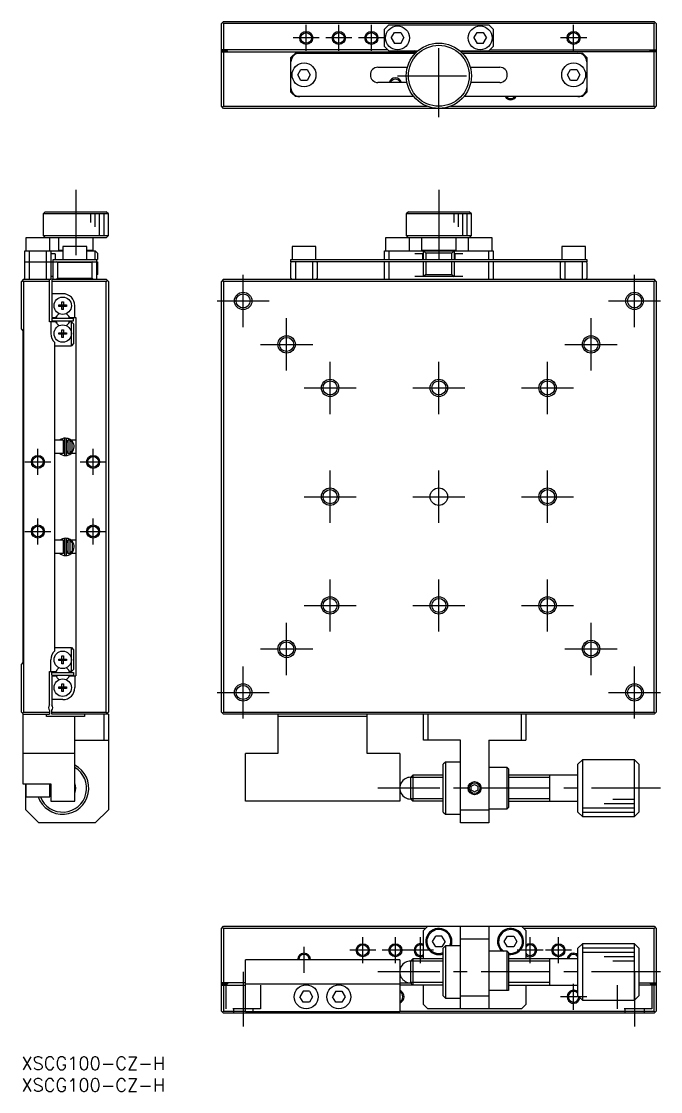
# Model space of a CAD drawing. Extents: x 0 to 315, y -8 to 238.
# Drawn here: x 0 to 147, y -8 to 238 of the extents above; entities that cross this region are included whole.
import ezdxf

# ---------------------------------------------------------------- set-up
doc = ezdxf.new("R2010")
doc.units = 0
doc.header["$LTSCALE"] = 0.5
doc.linetypes.add('CENTER', pattern=[50.8, 31.75, -6.35, 6.35, -6.35])
doc.linetypes.add('DASHED', pattern=[19.05, 12.7, -6.35])
for name, color, linetype in [('MSM_CENTER', 1, 'CENTER'), ('MSM_CONTINUOUS', 7, 'CONTINUOUS'), ('MSM_DASHED', 4, 'DASHED'), ('MSM_NARROW', 5, 'CONTINUOUS'), ('MSM_PART_NUMBER', 7, 'CONTINUOUS')]:
    doc.layers.add(name, color=color, linetype=linetype)
doc.styles.get("Standard").update_dxf_attribs({"font": 'txt.shx', "height": 3, "bigfont": 'bigfont.shx'})

# ---------------------------------------------------------------- blocks, each defined once
blk = doc.blocks.new('*U2')
at = {"layer": 'MSM_PART_NUMBER'}
blk.add_text('XSCG100-CZ-H', height=3, dxfattribs=at).set_placement((0, -3))
blk = doc.blocks.new('*U3')
at = {"layer": 'MSM_PART_NUMBER'}
blk.add_text('XSCG100-CZ-H', height=3, dxfattribs=at).set_placement((0, -8))

msp = doc.modelspace()

# ---------------------------------------------------------------- linework, layer by layer
at = {"layer": 'MSM_CENTER'}
for p, q in [((65.5, 231.199999), (65.5, 237.200001)), ((73, 231.199999), (73, 237.200001)), ((80.5, 231.199999), (80.5, 237.200001)), ((127, 231.199999), (127, 237.200001)), ((68.500002, 234.2), (62.499999, 234.2)), ((76.000002, 234.2), (69.999999, 234.2)), ((83.500002, 234.2), (77.499999, 234.2)), ((96, 216), (96, 235)), ((130.000002, 234.2), (123.999999, 234.2)), ((86.5, 225.5), (105.5, 225.5)), ((12.5, 199.25), (12.5, 184.25)), ((96, 199.25), (96, 183.25)), ((51, 167.75), (51, 179.75)), ((141, 167.75), (141, 179.75)), ((45, 173.75), (57, 173.75)), ((135, 173.75), (147, 173.75)), ((61, 157.75), (61, 169.75)), ((131, 157.75), (131, 169.75)), ((55, 163.75), (67, 163.75)), ((125, 163.75), (137, 163.75)), ((71, 147.75), (71, 159.75)), ((96, 147.75), (96, 159.75)), ((121, 147.75), (121, 159.75)), ((65, 153.75), (77, 153.75)), ((90, 153.75), (102, 153.75)), ((115, 153.75), (127, 153.75)), ((3.8, 133.749999), (3.8, 139.750001)), ((16.5, 133.749999), (16.5, 139.750001)), ((0.799998, 136.75), (6.800001, 136.75)), ((13.499998, 136.75), (19.500001, 136.75)), ((71, 122.75), (71, 134.75)), ((96, 122.75), (96, 134.75)), ((121, 122.75), (121, 134.75)), ((65, 128.75), (77, 128.75)), ((90, 128.75), (102, 128.75)), ((115, 128.75), (127, 128.75)), ((3.8, 117.749999), (3.8, 123.750001)), ((16.5, 117.749999), (16.5, 123.750001)), ((0.799998, 120.75), (6.800001, 120.75)), ((13.499998, 120.75), (19.500001, 120.75)), ((71, 97.75), (71, 109.75)), ((96, 97.75), (96, 109.75)), ((121, 97.75), (121, 109.75)), ((65, 103.75), (77, 103.75)), ((90, 103.75), (102, 103.75)), ((115, 103.75), (127, 103.75)), ((61, 87.75), (61, 99.75)), ((131, 87.75), (131, 99.75)), ((55, 93.75), (67, 93.75)), ((125, 93.75), (137, 93.75)), ((51, 77.75), (51, 89.75)), ((141, 77.75), (141, 89.75)), ((45, 83.75), (57, 83.75)), ((135, 83.75), (147, 83.75)), ((147, 61.75), (82, 61.75)), ((78.5, 21.499999), (78.5, 27.500001)), ((86, 21.499999), (86, 27.500001)), ((91.8, 21.499999), (91.8, 27.500001)), ((117, 21.499999), (117, 27.500001)), ((123.5, 21.499999), (123.5, 27.500001)), ((65, 19.299999), (65, 25.300001)), ((68.000002, 22.3), (61.999999, 22.3)), ((81.500002, 24.5), (75.499999, 24.5)), ((94.800002, 24.5), (82.999999, 24.5)), ((120.000002, 24.5), (113.999999, 24.5)), ((126.500002, 24.5), (120.499999, 24.5)), ((51, 19.5), (51, 7)), ((147, 19.5), (82, 19.5)), ((141, 19.5), (141, 7)), ((126.999999, 10.799999), (126.999999, 16.800001)), ((130.000001, 13.8), (123.999999, 13.8))]:
    msp.add_line(p, q, dxfattribs=at)
at = {"layer": 'MSM_CONTINUOUS'}
for p, q in [((46, 237.5), (46.5, 238)), ((46, 218.5), (46, 237.5)), ((46.25, 237.75), (46.5, 237.5)), ((46.5, 238), (145.5, 238)), ((46.5, 237.5), (46.5, 231.5)), ((145.5, 237.5), (46.5, 237.5)), ((84.5, 237.2), (83.5, 236.2)), ((83.5, 232.2), (83.5, 236.2)), ((84.5, 237.2), (107.5, 237.2)), ((108.5, 236.2), (107.5, 237.2)), ((108.5, 236.2), (108.5, 232.2)), ((145.5, 238), (146, 237.5)), ((145.5, 237.5), (145.75, 237.75)), ((145.5, 231.5), (145.5, 237.5)), ((146, 237.5), (146, 218.5)), ((85.056624, 234.2), (85.778312, 235.45)), ((85.056624, 234.2), (85.778312, 232.95)), ((85.778312, 235.45), (87.221688, 235.45)), ((87.221688, 235.45), (87.943376, 234.2)), ((87.221688, 232.95), (87.943376, 234.2)), ((104.056624, 234.2), (104.778312, 235.45)), ((104.056624, 234.2), (104.778312, 232.95)), ((104.778312, 235.45), (106.221688, 235.45)), ((106.221688, 235.45), (106.943376, 234.2)), ((106.221688, 232.95), (106.943376, 234.2)), ((84.2, 231.5), (46, 231.5)), ((46, 231.25), (47.4, 231.25)), ((47.4, 231), (47.4, 231.25)), ((83.5, 232.2), (84.5, 231.2)), ((87.221688, 232.95), (85.778312, 232.95)), ((106.221688, 232.95), (104.778312, 232.95)), ((107.5, 231.2), (108.5, 232.2)), ((107.8, 231.5), (146, 231.5)), ((144.6, 231), (144.6, 231.25)), ((146, 231.25), (144.6, 231.25)), ((46, 231), (90.90098, 231)), ((46.5, 231), (46.5, 218.5)), ((62, 229.7), (62.2, 229.9)), ((62, 221.7), (62, 229.7)), ((63, 230.7), (62.2, 229.9)), ((62.2, 229.9), (62.2, 229.57178)), ((63, 230.7), (90.595372, 230.7)), ((84.5, 231.2), (90.5, 231.2)), ((146, 231), (101.09902, 231)), ((101.404628, 230.7), (129, 230.7)), ((101.5, 231.2), (107.5, 231.2)), ((129.8, 229.9), (129, 230.7)), ((129.8, 229.57178), (129.8, 229.9)), ((129.8, 229.9), (130, 229.7)), ((130, 229.7), (130, 221.7)), ((145.5, 218.5), (145.5, 231)), ((63.556624, 225.7), (64.278312, 226.95)), ((64.278312, 226.95), (65.721688, 226.95)), ((65.721688, 226.95), (66.443376, 225.7)), ((82, 227.45), (88.757935, 227.45)), ((103.242065, 227.45), (110, 227.45)), ((125.556624, 225.7), (126.278312, 226.95)), ((126.278312, 226.95), (127.721688, 226.95)), ((127.721688, 226.95), (128.443376, 225.7)), ((64.278312, 224.45), (63.556624, 225.7)), ((65.721688, 224.45), (64.278312, 224.45)), ((66.443376, 225.7), (65.721688, 224.45)), ((88.661914, 223.95), (82, 223.95)), ((110, 223.95), (103.338086, 223.95)), ((126.278312, 224.45), (125.556624, 225.7)), ((127.721688, 224.45), (126.278312, 224.45)), ((128.443376, 225.7), (127.721688, 224.45)), ((62, 221.7), (62.2, 221.5)), ((62.2, 221.82822), (62.2, 221.5)), ((63, 220.7), (62.2, 221.5)), ((129.8, 221.5), (129, 220.7)), ((129.8, 221.5), (129.8, 221.82822)), ((130, 221.7), (129.8, 221.5)), ((90.237188, 220.7), (63, 220.7)), ((129, 220.7), (101.762812, 220.7)), ((46.5, 218), (46, 218.5)), ((46.5, 218.5), (46.25, 218.25)), ((46.5, 218.5), (93.307418, 218.5)), ((145.5, 218), (46.5, 218)), ((98.692582, 218.5), (145.5, 218.5)), ((145.75, 218.25), (145.5, 218.5)), ((145.5, 218), (146, 218.5)), ((5.5, 194.25), (5, 193.75)), ((20, 193.75), (5, 193.75)), ((5, 193.75), (5, 188.75)), ((5.5, 194.25), (19.5, 194.25)), ((20, 193.75), (19.5, 194.25)), ((20, 188.75), (20, 193.75)), ((89, 194.25), (88.5, 193.75)), ((103.5, 193.75), (88.5, 193.75)), ((88.5, 193.75), (88.5, 188.75)), ((89, 194.25), (103, 194.25)), ((103.5, 193.75), (103, 194.25)), ((103.5, 188.75), (103.5, 193.75)), ((19.5, 188.25), (1.05, 188.25)), ((1.05, 188.25), (1.05, 185.25)), ((5, 188.75), (20, 188.75)), ((5, 188.75), (5.5, 188.25)), ((6.55, 185.25), (6.55, 188.25)), ((8.5, 188.25), (8.5, 185.45)), ((16.5, 185.45), (16.5, 188.25)), ((19.5, 188.25), (20, 188.75)), ((108.25, 188.25), (83.75, 188.25)), ((83.75, 188.25), (83.75, 185.25)), ((88.5, 188.75), (103.5, 188.75)), ((88.5, 188.75), (89, 188.25)), ((89.25, 185.25), (89.25, 188.25)), ((92, 188.25), (92, 185.45)), ((100, 185.45), (100, 188.25)), ((102.75, 188.25), (102.75, 185.25)), ((103, 188.25), (103.5, 188.75)), ((108.25, 185.25), (108.25, 188.25)), ((0.8, 185.25), (9.55, 185.25)), ((0.8, 178.75), (0.8, 185.25)), ((1.8, 185.25), (1.8, 178.75)), ((5.8, 178.75), (5.8, 185.25)), ((6.8, 185.25), (6.8, 178.75)), ((7.8, 184.55), (6.8, 184.55)), ((7.8, 184.55), (7.8, 183.25)), ((8.5, 185.45), (9.55, 185.45)), ((8.5, 185.45), (8.7, 185.25)), ((15.05, 186.25), (9.55, 186.25)), ((9.55, 186.25), (9.55, 183.25)), ((15.05, 183.25), (15.05, 186.25)), ((15.05, 185.45), (16.5, 185.45)), ((15.05, 185.25), (17, 185.25)), ((16.3, 185.25), (16.5, 185.45)), ((17, 183.25), (17, 185.25)), ((17, 185.25), (17.5, 184.75)), ((17.5, 184.75), (17.5, 183.25)), ((67.75, 186.25), (62.25, 186.25)), ((62.25, 186.25), (62.25, 183.25)), ((67.75, 183.25), (67.75, 186.25)), ((83.5, 183.25), (83.5, 185.25)), ((83.5, 185.25), (108.5, 185.25)), ((84.5, 185.25), (84.5, 183.25)), ((92.232051, 184.55), (90.5, 184.55)), ((92, 185.45), (100, 185.45)), ((92, 185.45), (92.2, 185.25)), ((92.232051, 184.55), (92.232051, 183.25)), ((92.5, 185.25), (93, 184.75)), ((92.5, 183.25), (92.5, 185.25)), ((93, 184.75), (93, 183.25)), ((99, 184.75), (93, 184.75)), ((99.5, 185.25), (99, 184.75)), ((99, 183.25), (99, 184.75)), ((99.5, 185.25), (99.5, 183.25)), ((101.5, 184.55), (99.767949, 184.55)), ((99.767949, 183.25), (99.767949, 184.55)), ((99.8, 185.25), (100, 185.45)), ((107.5, 183.25), (107.5, 185.25)), ((108.5, 185.25), (108.5, 183.25)), ((129.75, 186.25), (124.25, 186.25)), ((124.25, 186.25), (124.25, 183.25)), ((129.75, 183.25), (129.75, 186.25)), ((0.8, 182.75), (17.5, 182.75)), ((7.3, 178.75), (7.3, 183.25)), ((7.3, 183.25), (17.5, 183.25)), ((8.3, 182.55), (8.1, 182.75)), ((16.3, 182.55), (8.3, 182.55)), ((8.3, 182.55), (8.3, 178.95)), ((16.5, 182.75), (16.3, 182.55)), ((16.3, 178.95), (16.3, 182.55)), ((17.3, 183.25), (17.3, 178.75)), ((17.5, 182.75), (17.5, 179.85)), ((62, 182.75), (62, 183.25)), ((62, 183.25), (130, 183.25)), ((62.2, 182.75), (62, 182.55)), ((130, 182.75), (62, 182.75)), ((62, 178.95), (62, 182.55)), ((63, 182.75), (63, 178.75)), ((67, 178.75), (67, 182.75)), ((68, 182.55), (67.8, 182.75)), ((68, 182.55), (68, 178.95)), ((83.5, 178.75), (83.5, 182.75)), ((84.5, 182.75), (84.5, 178.75)), ((92.5, 179.35), (92.5, 182.75)), ((93, 182.75), (93, 179.85)), ((99, 179.85), (99, 182.75)), ((99.5, 182.75), (99.5, 179.35)), ((107.5, 178.75), (107.5, 182.75)), ((108.5, 182.75), (108.5, 178.75)), ((124.2, 182.75), (124, 182.55)), ((124, 178.95), (124, 182.55)), ((125, 182.75), (125, 178.75)), ((129, 178.75), (129, 182.75)), ((130, 182.55), (129.8, 182.75)), ((130, 183.25), (130, 182.75)), ((130, 182.55), (130, 178.95)), ((17.5, 179.85), (17.3, 179.65)), ((93, 179.85), (92.5, 179.35)), ((93, 179.85), (99, 179.85)), ((99, 179.85), (99.5, 179.35)), ((0.5, 178.75), (0, 178.25)), ((0, 167.25), (0, 178.25)), ((0.5, 178.25), (0.25, 178.5)), ((0.5, 178.75), (6.8, 178.75)), ((0.5, 178.25), (0.5, 79.25)), ((6.5, 178.25), (0.5, 178.25)), ((6.5, 168.95), (6.5, 178.75)), ((7.3, 179.35), (6.8, 179.35)), ((7, 178.75), (19.5, 178.75)), ((7, 178.75), (7, 169.95)), ((19.5, 178.25), (7, 178.25)), ((8.1, 178.75), (8.3, 178.95)), ((8.3, 178.95), (16.3, 178.95)), ((16.3, 178.95), (16.5, 178.75)), ((19.5, 178.75), (20, 178.25)), ((19.75, 178.5), (19.5, 178.25)), ((19.5, 79.25), (19.5, 178.25)), ((20, 178.25), (20, 79.25)), ((46.5, 178.75), (46, 178.25)), ((46, 79.25), (46, 178.25)), ((46.25, 178.5), (46.5, 178.25)), ((46.5, 178.75), (145.5, 178.75)), ((145.5, 178.25), (46.5, 178.25)), ((46.5, 178.25), (46.5, 79.25)), ((62, 178.95), (62.2, 178.75)), ((67.8, 178.75), (68, 178.95)), ((101.5, 179.35), (90.5, 179.35)), ((124.2, 178.75), (124, 178.95)), ((130, 178.95), (129.8, 178.75)), ((146, 178.25), (145.5, 178.75)), ((145.5, 178.25), (145.75, 178.5)), ((145.5, 79.25), (145.5, 178.25)), ((146, 178.25), (146, 79.25)), ((9.55, 175.4), (7, 175.4)), ((8.613639, 172.83), (9.32, 172.83)), ((8.613639, 172.47), (8.613639, 172.83)), ((9.32, 172.47), (8.613639, 172.47)), ((9.32, 173.536361), (9.68, 173.536361)), ((9.32, 172.83), (9.32, 173.536361)), ((9.330372, 172.819628), (9.32, 172.83)), ((9.330372, 172.480372), (9.32, 172.47)), ((9.32, 171.763639), (9.32, 172.47)), ((9.330372, 172.480372), (9.330372, 172.819628)), ((9.330372, 172.819628), (9.669628, 172.819628)), ((9.669628, 172.480372), (9.330372, 172.480372)), ((9.669628, 172.819628), (9.68, 172.83)), ((9.669628, 172.819628), (9.669628, 172.480372)), ((9.669628, 172.480372), (9.68, 172.47)), ((9.68, 173.536361), (9.68, 172.83)), ((9.68, 172.83), (10.386361, 172.83)), ((10.386361, 172.47), (9.68, 172.47)), ((9.68, 171.763639), (9.68, 172.47)), ((10.386361, 172.83), (10.386361, 172.47)), ((12.3, 169.95), (12.3, 172.65)), ((7, 169.95), (7.955588, 169.95)), ((7, 169.75), (7, 169.15)), ((7, 169.75), (12, 169.75)), ((7.955588, 169.95), (8.125185, 170.24375)), ((9.68, 171.763639), (9.32, 171.763639)), ((10.874815, 170.24375), (11.044412, 169.95)), ((11.044412, 169.95), (12.5, 169.95)), ((12, 169.15), (12, 169.75)), ((12.5, 169.95), (12.5, 87.55)), ((7.955588, 168.95), (6.5, 168.95)), ((6.75, 168.95), (6.75, 166.25)), ((7, 169.15), (12, 169.15)), ((8.125185, 168.65625), (7.955588, 168.95)), ((11.044412, 168.95), (10.874815, 168.65625)), ((11.5, 168.95), (11.044412, 168.95)), ((11.5, 163.45), (11.5, 168.95)), ((11.5, 168.95), (12, 168.45)), ((12, 168.45), (12, 163.95)), ((0, 167.25), (0.35, 166.9)), ((0.35, 166.9), (0.35, 90.6)), ((8.613639, 166.43), (9.32, 166.43)), ((8.613639, 166.07), (8.613639, 166.43)), ((9.32, 166.07), (8.613639, 166.07)), ((9.32, 167.136361), (9.68, 167.136361)), ((9.32, 166.43), (9.32, 167.136361)), ((9.330372, 166.419628), (9.32, 166.43)), ((9.330372, 166.080372), (9.32, 166.07)), ((9.32, 165.363639), (9.32, 166.07)), ((9.68, 165.363639), (9.32, 165.363639)), ((9.330372, 166.080372), (9.330372, 166.419628)), ((9.330372, 166.419628), (9.669628, 166.419628)), ((9.669628, 166.080372), (9.330372, 166.080372)), ((9.669628, 166.419628), (9.68, 166.43)), ((9.669628, 166.419628), (9.669628, 166.080372)), ((9.669628, 166.080372), (9.68, 166.07)), ((9.68, 167.136361), (9.68, 166.43)), ((9.68, 166.43), (10.386361, 166.43)), ((10.386361, 166.07), (9.68, 166.07)), ((9.68, 165.363639), (9.68, 166.07)), ((10.386361, 166.43), (10.386361, 166.07)), ((7.7, 93.329062), (7.7, 164.170938)), ((7.7, 163.45), (11.5, 163.45)), ((12, 163.95), (11.5, 163.45)), ((9.7, 141.75), (7.7, 141.75)), ((9.699875, 141.696946), (9.90976, 141.743024)), ((9.7, 138.75), (9.7, 141.75)), ((9.909816, 141.25), (9.7, 141.25)), ((9.909816, 141.983916), (9.909816, 138.433916)), ((10.869736, 142.068378), (10.154222, 142.20806)), ((10.355104, 142.052521), (10.349733, 142.050255)), ((10.388597, 142.065525), (10.355104, 142.052521)), ((10.359816, 138.433916), (10.359816, 141.983916)), ((10.359816, 141.383052), (10.360118, 141.39592)), ((10.7, 141.25), (10.359816, 141.25)), ((10.360118, 141.39592), (10.361084, 141.409472)), ((10.361084, 141.409472), (10.362712, 141.422959)), ((10.362712, 141.422959), (10.364999, 141.436349)), ((10.364999, 141.436349), (10.36794, 141.449611)), ((10.36794, 141.449611), (10.371527, 141.462713)), ((10.371527, 141.462713), (10.375752, 141.475624)), ((10.375752, 141.475624), (10.380607, 141.488312)), ((10.380607, 141.488312), (10.386079, 141.500747)), ((10.386079, 141.500747), (10.392157, 141.512899)), ((10.42269, 142.076842), (10.388597, 142.065525)), ((10.392157, 141.512899), (10.398826, 141.524738)), ((10.398826, 141.524738), (10.406072, 141.536236)), ((10.406072, 141.536236), (10.413877, 141.547364)), ((10.413877, 141.547364), (10.422225, 141.558095)), ((10.422225, 141.558095), (10.431095, 141.568402)), ((10.4573, 142.086447), (10.42269, 142.076842)), ((10.431095, 141.568402), (10.440466, 141.578258)), ((10.440466, 141.578258), (10.450318, 141.587639)), ((10.450318, 141.587639), (10.460626, 141.596522)), ((10.492342, 142.094314), (10.4573, 142.086447)), ((10.460626, 141.596522), (10.471367, 141.604882)), ((10.471367, 141.604882), (10.482514, 141.612699)), ((10.482514, 141.612699), (10.49404, 141.619952)), ((10.527729, 142.100426), (10.492342, 142.094314)), ((10.49404, 141.619952), (10.505918, 141.626621)), ((10.5, 141.623467), (10.5, 141.25)), ((10.505918, 141.626621), (10.518118, 141.632689)), ((10.518118, 141.632689), (10.530611, 141.638139)), ((10.563375, 142.104768), (10.527729, 142.100426)), ((10.530611, 141.638139), (10.543365, 141.642956)), ((10.543365, 141.642956), (10.556349, 141.647128)), ((10.556349, 141.647128), (10.569529, 141.650642)), ((10.59919, 142.107327), (10.563375, 142.104768)), ((10.569529, 141.650642), (10.582873, 141.653488)), ((10.582873, 141.653488), (10.596346, 141.655659)), ((10.596346, 141.655659), (10.609915, 141.657148)), ((10.635089, 142.108099), (10.59919, 142.107327)), ((10.609915, 141.657148), (10.623543, 141.657951)), ((10.623543, 141.657951), (10.637197, 141.658065)), ((10.670982, 142.107081), (10.635089, 142.108099)), ((10.637197, 141.658065), (10.650841, 141.657489)), ((10.650841, 141.657489), (10.664439, 141.656225)), ((10.664439, 141.656225), (10.677957, 141.654276)), ((10.706781, 142.104276), (10.670982, 142.107081)), ((10.677957, 141.654276), (10.69136, 141.651647)), ((10.69136, 141.651647), (10.700019, 141.649571)), ((10.7, 141.75), (10.7, 138.75)), ((11.2, 141.75), (10.7, 141.75)), ((10.742398, 142.09969), (10.706781, 142.104276)), ((10.777745, 142.093335), (10.742398, 142.09969)), ((10.812736, 142.085225), (10.777745, 142.093335)), ((10.80557, 141.75), (10.812265, 141.764338)), ((10.812265, 141.764338), (10.819035, 141.779137)), ((10.847283, 142.075381), (10.812736, 142.085225)), ((10.841736, 141.805026), (10.816598, 141.749984)), ((10.819035, 141.779137), (10.825843, 141.794313)), ((10.825843, 141.794313), (10.832649, 141.809778)), ((10.832649, 141.809778), (10.839412, 141.825441)), ((10.839412, 141.825441), (10.846095, 141.841211)), ((10.921995, 142.046938), (10.841736, 141.805026)), ((10.846095, 141.841211), (10.852658, 141.856999)), ((10.881302, 142.063826), (10.847283, 142.075381)), ((10.852658, 141.856999), (10.859063, 141.872711)), ((10.859063, 141.872711), (10.865273, 141.888257)), ((10.865273, 141.888257), (10.871253, 141.903547)), ((10.921566, 142.047076), (10.869736, 142.068378)), ((10.871253, 141.903547), (10.876967, 141.918492)), ((10.876967, 141.918492), (10.882382, 141.933005)), ((10.912964, 142.051329), (10.881302, 142.063826)), ((10.882382, 141.933005), (10.887467, 141.947003)), ((10.887467, 141.947003), (10.892192, 141.960404)), ((10.892192, 141.960404), (10.896531, 141.973131)), ((10.896531, 141.973131), (10.900458, 141.98511)), ((10.900458, 141.98511), (10.903949, 141.996271)), ((10.903949, 141.996271), (10.906986, 142.006549)), ((10.906986, 142.006549), (10.90955, 142.015886)), ((10.90955, 142.015886), (10.911627, 142.024227)), ((10.911627, 142.024227), (10.913204, 142.031524)), ((10.914147, 142.050082), (10.912964, 142.051329)), ((10.913204, 142.031524), (10.914272, 142.037733)), ((10.914459, 142.049258), (10.914147, 142.050082)), ((10.914272, 142.037733), (10.914825, 142.042821)), ((10.91486, 142.046756), (10.914459, 142.049258)), ((10.914825, 142.042821), (10.91486, 142.046756)), ((10.994683, 142.014006), (10.921566, 142.047076)), ((11.2, 138.75), (11.2, 141.75)), ((11.2, 141.695683), (11.7, 141.166515)), ((12.5, 141.75), (11.408344, 141.75)), ((11.7, 139.333485), (11.7, 141.166515)), ((7.7, 138.75), (9.7, 138.75)), ((9.909751, 138.675121), (9.610984, 138.749592)), ((9.7, 139.25), (9.909816, 139.25)), ((10.359816, 139.25), (10.7, 139.25)), ((10.359885, 139.028672), (10.359816, 139.034779)), ((10.36052, 139.015099), (10.359885, 139.028672)), ((10.36182, 139.001572), (10.36052, 139.015099)), ((10.363781, 138.988123), (10.36182, 139.001572)), ((10.366399, 138.974785), (10.363781, 138.988123)), ((10.369669, 138.961588), (10.366399, 138.974785)), ((10.373583, 138.948566), (10.369669, 138.961588)), ((10.378134, 138.935749), (10.373583, 138.948566)), ((10.38331, 138.923168), (10.378134, 138.935749)), ((10.389101, 138.910855), (10.38331, 138.923168)), ((10.395493, 138.89884), (10.389101, 138.910855)), ((10.402471, 138.887151), (10.395493, 138.89884)), ((10.410021, 138.875819), (10.402471, 138.887151)), ((10.418124, 138.864871), (10.410021, 138.875819)), ((10.426761, 138.854336), (10.418124, 138.864871)), ((10.435914, 138.844239), (10.426761, 138.854336)), ((10.445559, 138.834607), (10.435914, 138.844239)), ((10.455674, 138.825465), (10.445559, 138.834607)), ((10.466235, 138.816836), (10.455674, 138.825465)), ((10.477216, 138.808744), (10.466235, 138.816836)), ((10.48859, 138.801208), (10.477216, 138.808744)), ((10.50033, 138.79425), (10.48859, 138.801208)), ((10.5, 139.25), (10.5, 138.793983)), ((10.512406, 138.787888), (10.50033, 138.79425)), ((10.524788, 138.78214), (10.512406, 138.787888)), ((10.537446, 138.77702), (10.524788, 138.78214)), ((10.550346, 138.772542), (10.537446, 138.77702)), ((10.563457, 138.76872), (10.550346, 138.772542)), ((10.576745, 138.765563), (10.563457, 138.76872)), ((10.590175, 138.76308), (10.576745, 138.765563)), ((10.603714, 138.761277), (10.590175, 138.76308)), ((10.617326, 138.760161), (10.603714, 138.761277)), ((10.630976, 138.759733), (10.617326, 138.760161)), ((10.644629, 138.759994), (10.630976, 138.759733)), ((10.658249, 138.760945), (10.644629, 138.759994)), ((10.671803, 138.762581), (10.658249, 138.760945)), ((10.685254, 138.764899), (10.671803, 138.762581)), ((10.696334, 138.76734), (10.685254, 138.764899)), ((10.7, 138.75), (11.2, 138.75)), ((10.860871, 138.346839), (10.912964, 138.366502)), ((11.7, 139.333485), (11.2, 138.804317)), ((11.501645, 138.75), (11.501795, 138.75)), ((11.501888, 138.75), (12.5, 138.75)), ((9.7, 118.75), (7.7, 118.75)), ((9.699875, 118.696946), (9.90976, 118.743024)), ((9.7, 115.75), (9.7, 118.75)), ((9.909816, 118.25), (9.7, 118.25)), ((9.909816, 118.983916), (9.909816, 115.433916)), ((10.869736, 119.068378), (10.154222, 119.20806)), ((10.355104, 119.052521), (10.349733, 119.050255)), ((10.388597, 119.065525), (10.355104, 119.052521)), ((10.359816, 115.433916), (10.359816, 118.983916)), ((10.359816, 118.383052), (10.360118, 118.39592)), ((10.7, 118.25), (10.359816, 118.25)), ((10.360118, 118.39592), (10.361084, 118.409472)), ((10.361084, 118.409472), (10.362712, 118.422959)), ((10.362712, 118.422959), (10.364999, 118.436349)), ((10.364999, 118.436349), (10.36794, 118.449611)), ((10.36794, 118.449611), (10.371527, 118.462713)), ((10.371527, 118.462713), (10.375752, 118.475624)), ((10.375752, 118.475624), (10.380607, 118.488312)), ((10.380607, 118.488312), (10.386079, 118.500747)), ((10.386079, 118.500747), (10.392157, 118.512899)), ((10.42269, 119.076842), (10.388597, 119.065525)), ((10.392157, 118.512899), (10.398826, 118.524738)), ((10.398826, 118.524738), (10.406072, 118.536236)), ((10.406072, 118.536236), (10.413877, 118.547364)), ((10.413877, 118.547364), (10.422225, 118.558095)), ((10.422225, 118.558095), (10.431095, 118.568402)), ((10.4573, 119.086447), (10.42269, 119.076842)), ((10.431095, 118.568402), (10.440466, 118.578258)), ((10.440466, 118.578258), (10.450318, 118.587639)), ((10.450318, 118.587639), (10.460626, 118.596522)), ((10.492342, 119.094314), (10.4573, 119.086447)), ((10.460626, 118.596522), (10.471367, 118.604882)), ((10.471367, 118.604882), (10.482514, 118.612699)), ((10.482514, 118.612699), (10.49404, 118.619952)), ((10.527729, 119.100426), (10.492342, 119.094314)), ((10.49404, 118.619952), (10.505918, 118.626621)), ((10.5, 118.623467), (10.5, 118.25)), ((10.505918, 118.626621), (10.518118, 118.632689)), ((10.518118, 118.632689), (10.530611, 118.638139)), ((10.563375, 119.104768), (10.527729, 119.100426)), ((10.530611, 118.638139), (10.543365, 118.642956)), ((10.543365, 118.642956), (10.556349, 118.647128)), ((10.556349, 118.647128), (10.569529, 118.650642)), ((10.59919, 119.107327), (10.563375, 119.104768)), ((10.569529, 118.650642), (10.582873, 118.653488)), ((10.582873, 118.653488), (10.596346, 118.655659)), ((10.596346, 118.655659), (10.609915, 118.657148)), ((10.635089, 119.108099), (10.59919, 119.107327)), ((10.609915, 118.657148), (10.623543, 118.657951)), ((10.623543, 118.657951), (10.637197, 118.658065)), ((10.670982, 119.107081), (10.635089, 119.108099)), ((10.637197, 118.658065), (10.650841, 118.657489)), ((10.650841, 118.657489), (10.664439, 118.656225)), ((10.664439, 118.656225), (10.677957, 118.654276)), ((10.706781, 119.104276), (10.670982, 119.107081)), ((10.677957, 118.654276), (10.69136, 118.651647)), ((10.69136, 118.651647), (10.700019, 118.649571)), ((10.7, 118.75), (10.7, 115.75)), ((11.2, 118.75), (10.7, 118.75)), ((10.742398, 119.09969), (10.706781, 119.104276)), ((10.777745, 119.093335), (10.742398, 119.09969)), ((10.812736, 119.085225), (10.777745, 119.093335)), ((10.80557, 118.75), (10.812266, 118.76434)), ((10.812266, 118.76434), (10.819038, 118.779142)), ((10.847283, 119.075381), (10.812736, 119.085225)), ((10.841736, 118.805026), (10.816598, 118.749984)), ((10.819038, 118.779142), (10.825846, 118.79432)), ((10.825846, 118.79432), (10.832653, 118.809787)), ((10.832653, 118.809787), (10.839418, 118.825453)), ((10.839418, 118.825453), (10.846101, 118.841226)), ((10.921995, 119.046938), (10.841736, 118.805026)), ((10.846101, 118.841226), (10.852665, 118.857016)), ((10.881302, 119.063826), (10.847283, 119.075381)), ((10.852665, 118.857016), (10.859071, 118.87273)), ((10.859071, 118.87273), (10.865282, 118.888278)), ((10.865282, 118.888278), (10.871262, 118.90357)), ((10.914121, 119.050243), (10.869736, 119.068378)), ((10.871262, 118.90357), (10.876976, 118.918517)), ((10.876976, 118.918517), (10.882391, 118.933031)), ((10.912964, 119.051329), (10.881302, 119.063826)), ((10.882391, 118.933031), (10.887477, 118.94703)), ((10.887477, 118.94703), (10.892202, 118.960432)), ((10.892202, 118.960432), (10.896541, 118.973159)), ((10.896541, 118.973159), (10.900467, 118.985138)), ((10.900467, 118.985138), (10.903958, 118.996299)), ((10.903958, 118.996299), (10.906994, 119.006576)), ((10.906994, 119.006576), (10.909557, 119.015912)), ((10.909557, 119.015912), (10.911632, 119.024251)), ((10.911632, 119.024251), (10.913208, 119.031545)), ((10.914147, 119.050082), (10.912964, 119.051329)), ((10.913208, 119.031545), (10.914274, 119.037752)), ((10.994683, 119.014006), (10.914121, 119.050243)), ((10.914459, 119.049258), (10.914147, 119.050082)), ((10.914274, 119.037752), (10.914826, 119.042836)), ((10.914859, 119.046768), (10.914459, 119.049258)), ((10.914826, 119.042836), (10.914859, 119.046768)), ((11.2, 115.75), (11.2, 118.75)), ((11.2, 118.695683), (11.7, 118.166515)), ((12.5, 118.75), (11.408344, 118.75)), ((11.7, 118.166515), (11.7, 116.333485)), ((7.7, 115.75), (9.7, 115.75)), ((9.909751, 115.675121), (9.610984, 115.749592)), ((9.7, 116.25), (9.909816, 116.25)), ((10.359816, 116.25), (10.7, 116.25)), ((10.359885, 116.028672), (10.359816, 116.034779)), ((10.36052, 116.015099), (10.359885, 116.028672)), ((10.36182, 116.001572), (10.36052, 116.015099)), ((10.363781, 115.988123), (10.36182, 116.001572)), ((10.366399, 115.974785), (10.363781, 115.988123)), ((10.369669, 115.961588), (10.366399, 115.974785)), ((10.373583, 115.948566), (10.369669, 115.961588)), ((10.378134, 115.935749), (10.373583, 115.948566)), ((10.38331, 115.923168), (10.378134, 115.935749)), ((10.389101, 115.910855), (10.38331, 115.923168)), ((10.395493, 115.89884), (10.389101, 115.910855)), ((10.402471, 115.887151), (10.395493, 115.89884)), ((10.410021, 115.875819), (10.402471, 115.887151)), ((10.418124, 115.864871), (10.410021, 115.875819)), ((10.426761, 115.854336), (10.418124, 115.864871)), ((10.435914, 115.844239), (10.426761, 115.854336)), ((10.445559, 115.834607), (10.435914, 115.844239)), ((10.455674, 115.825465), (10.445559, 115.834607)), ((10.466235, 115.816836), (10.455674, 115.825465)), ((10.477216, 115.808744), (10.466235, 115.816836)), ((10.48859, 115.801208), (10.477216, 115.808744)), ((10.50033, 115.79425), (10.48859, 115.801208)), ((10.5, 116.25), (10.5, 115.793983)), ((10.512406, 115.787888), (10.50033, 115.79425)), ((10.524788, 115.78214), (10.512406, 115.787888)), ((10.537446, 115.77702), (10.524788, 115.78214)), ((10.550346, 115.772542), (10.537446, 115.77702)), ((10.563457, 115.76872), (10.550346, 115.772542)), ((10.576745, 115.765563), (10.563457, 115.76872)), ((10.590175, 115.76308), (10.576745, 115.765563)), ((10.603714, 115.761277), (10.590175, 115.76308)), ((10.617326, 115.760161), (10.603714, 115.761277)), ((10.630976, 115.759733), (10.617326, 115.760161)), ((10.644629, 115.759994), (10.630976, 115.759733)), ((10.658249, 115.760945), (10.644629, 115.759994)), ((10.671803, 115.762581), (10.658249, 115.760945)), ((10.685254, 115.764899), (10.671803, 115.762581)), ((10.696334, 115.76734), (10.685254, 115.764899)), ((10.7, 115.75), (11.2, 115.75)), ((11.7, 116.333485), (11.2, 115.804317)), ((11.501645, 115.75), (11.501795, 115.75)), ((11.501888, 115.75), (12.5, 115.75)), ((10.860871, 115.346839), (10.912964, 115.366502)), ((7.7, 94.05), (11.5, 94.05)), ((11.5, 88.55), (11.5, 94.05)), ((11.5, 94.05), (12, 93.55)), ((12, 93.55), (12, 89.05)), ((6.75, 88.55), (6.75, 91.25)), ((8.613639, 91.43), (9.32, 91.43)), ((8.613639, 91.07), (8.613639, 91.43)), ((9.32, 91.07), (8.613639, 91.07)), ((9.32, 92.136361), (9.68, 92.136361)), ((9.32, 91.43), (9.32, 92.136361)), ((9.330372, 91.419628), (9.32, 91.43)), ((9.330372, 91.080372), (9.32, 91.07)), ((9.32, 90.363639), (9.32, 91.07)), ((9.330372, 91.080372), (9.330372, 91.419628)), ((9.330372, 91.419628), (9.669628, 91.419628)), ((9.669628, 91.080372), (9.330372, 91.080372)), ((9.669628, 91.419628), (9.68, 91.43)), ((9.669628, 91.419628), (9.669628, 91.080372)), ((9.669628, 91.080372), (9.68, 91.07)), ((9.68, 92.136361), (9.68, 91.43)), ((9.68, 91.43), (10.386361, 91.43)), ((10.386361, 91.07), (9.68, 91.07)), ((9.68, 90.363639), (9.68, 91.07)), ((10.386361, 91.43), (10.386361, 91.07)), ((0.35, 90.6), (0, 90.25)), ((0, 79.25), (0, 90.25)), ((8.125185, 88.84375), (7.955588, 88.55)), ((9.68, 90.363639), (9.32, 90.363639)), ((11.044412, 88.55), (10.874815, 88.84375)), ((12, 89.05), (11.5, 88.55)), ((6.5, 88.55), (7.955588, 88.55)), ((6.5, 80.911438), (6.5, 88.55)), ((7, 87.75), (7, 88.35)), ((7, 88.35), (12, 88.35)), ((7, 87.75), (12, 87.75)), ((7, 87.55), (7, 80.85)), ((7, 87.55), (7.955588, 87.55)), ((7.955588, 87.55), (8.125185, 87.25625)), ((10.874815, 87.25625), (11.044412, 87.55)), ((11.5, 88.55), (11.044412, 88.55)), ((11.044412, 87.55), (12.5, 87.55)), ((12, 88.35), (12, 87.75)), ((12.3, 87.55), (12.3, 84.85)), ((8.613639, 85.03), (9.32, 85.03)), ((8.613639, 84.67), (8.613639, 85.03)), ((9.32, 84.67), (8.613639, 84.67)), ((9.32, 85.736361), (9.68, 85.736361)), ((9.32, 85.03), (9.32, 85.736361)), ((9.330372, 85.019628), (9.32, 85.03)), ((9.330372, 84.680372), (9.32, 84.67)), ((9.32, 83.963639), (9.32, 84.67)), ((9.68, 83.963639), (9.32, 83.963639)), ((9.330372, 84.680372), (9.330372, 85.019628)), ((9.330372, 85.019628), (9.669628, 85.019628)), ((9.669628, 84.680372), (9.330372, 84.680372)), ((9.669628, 85.019628), (9.68, 85.03)), ((9.669628, 85.019628), (9.669628, 84.680372)), ((9.669628, 84.680372), (9.68, 84.67)), ((9.68, 85.736361), (9.68, 85.03)), ((9.68, 85.03), (10.386361, 85.03)), ((10.386361, 84.67), (9.68, 84.67)), ((9.68, 83.963639), (9.68, 84.67)), ((10.386361, 85.03), (10.386361, 84.67)), ((9.55, 82.1), (7, 82.1)), ((0, 79.25), (0.5, 78.75)), ((0.25, 79), (0.5, 79.25)), ((0.3, 78.75), (0.3, 62.75)), ((0.3, 78.75), (6.5, 78.75)), ((0.5, 79.25), (6.5, 79.25)), ((5.8, 78.25), (5.8, 78.75)), ((6.5, 79.588562), (6.5, 78.75)), ((7, 78.75), (7, 79.65)), ((7, 79.25), (19.5, 79.25)), ((20, 78.75), (7, 78.75)), ((14.5, 78.75), (14.5, 78.25)), ((19, 72.75), (19, 78.75)), ((19.5, 79.25), (19.75, 79)), ((20, 79.25), (19.5, 78.75)), ((20, 78.75), (20, 56.75)), ((46, 79.25), (46.5, 78.75)), ((46.25, 79), (46.5, 79.25)), ((46.5, 79.25), (145.5, 79.25)), ((145.5, 78.75), (46.5, 78.75)), ((59, 78.75), (59, 69.75)), ((79.5, 69.75), (79.5, 78.75)), ((92.5, 72.75), (92.5, 78.75)), ((93.5, 78.75), (93.5, 72.75)), ((115, 72.75), (115, 78.75)), ((116, 78.75), (116, 72.75)), ((145.5, 79.25), (145.75, 79)), ((145.5, 78.75), (146, 79.25)), ((14.5, 78.25), (5.8, 78.25)), ((12.3, 58.75), (12.3, 78.25)), ((79.5, 78.25), (59, 78.25)), ((12.3, 72.75), (20, 72.75)), ((101, 72.75), (92.5, 72.75)), ((101, 53.75), (101, 72.75)), ((107.5, 72.75), (116, 72.75)), ((107.5, 72.75), (107.5, 53.75)), ((12.3, 69.75), (0.3, 69.75)), ((51.5, 58.75), (51.5, 69.75)), ((59, 69.75), (51.5, 69.75)), ((87, 69.75), (79.5, 69.75)), ((87, 69.75), (87, 58.75)), ((97.5, 67.75), (97, 67.25)), ((97, 56.25), (97, 67.25)), ((97.5, 67.75), (97.5, 55.75)), ((101, 67.75), (97.5, 67.75)), ((111.7, 66.5), (107.5, 66.5)), ((111.7, 57), (111.7, 66.5)), ((112, 66.2), (111.7, 66.5)), ((129, 68.25), (128, 67.25)), ((128, 56.25), (128, 67.25)), ((129, 68.25), (129, 55.25)), ((141, 68.25), (129, 68.25)), ((141, 55.25), (141, 68.25)), ((142, 67.25), (141, 68.25)), ((142, 67.25), (142, 56.25)), ((89.5, 64.2085), (90.0415, 64.75)), ((89.5, 64.2085), (89.5, 59.2915)), ((90.0415, 64.75), (90.0415, 58.75)), ((97, 64.75), (90.0415, 64.75)), ((112, 66.2), (112, 57.3)), ((128, 64.75), (112.000019, 64.75)), ((121.5, 58.749995), (121.5, 64.750005)), ((0.3, 62.75), (6.8, 62.75)), ((1, 56.75), (1, 62.75)), ((1.05, 62.75), (1.05, 59.75)), ((6.55, 59.75), (6.55, 62.75)), ((6.8, 62.75), (6.8, 58.75)), ((103.45, 62.183013), (104.2, 62.616025)), ((103.45, 61.316987), (103.45, 62.183013)), ((104.2, 62.616025), (104.95, 62.183013)), ((104.95, 62.183013), (104.95, 61.316987)), ((1.05, 59.75), (6.55, 59.75)), ((90.0415, 58.75), (89.5, 59.2915)), ((104.2, 60.883975), (103.45, 61.316987)), ((104.95, 61.316987), (104.2, 60.883975)), ((1, 56.75), (4, 53.75)), ((6.8, 58.75), (12.3, 58.75)), ((17, 53.75), (20, 56.75)), ((87, 58.75), (51.5, 58.75)), ((97, 58.75), (90.0415, 58.75)), ((101, 56.75), (107.5, 56.75)), ((107.5, 57), (111.7, 57)), ((111.7, 57), (112, 57.3)), ((112.000019, 58.75), (128, 58.75)), ((97, 56.25), (97.5, 55.75)), ((97.5, 55.75), (101, 55.75)), ((128, 56.25), (129, 55.25)), ((129, 55.25), (141, 55.25)), ((141, 55.25), (142, 56.25)), ((17, 53.75), (4, 53.75)), ((107.5, 53.75), (101, 53.75)), ((46, 29.5), (46.5, 30)), ((46.25, 29.75), (46.5, 29.5)), ((46.5, 30), (145.5, 30)), ((93.5, 30), (92.5, 29)), ((101, 11), (101, 30)), ((107.5, 30), (107.5, 11)), ((116, 29), (115, 30)), ((145.5, 30), (146, 29.5)), ((145.5, 29.5), (145.75, 29.75)), ((46, 10.5), (46, 29.5)), ((46.5, 29.5), (46.5, 17)), ((93, 29.5), (46.5, 29.5)), ((92.5, 22.5), (92.5, 29)), ((94.556624, 26.5), (95.278312, 27.75)), ((96.721688, 27.75), (95.278312, 27.75)), ((97.443376, 26.5), (96.721688, 27.75)), ((111.056624, 26.5), (111.778312, 27.75)), ((111.778312, 27.75), (113.221688, 27.75)), ((113.221688, 27.75), (113.943376, 26.5)), ((145.5, 29.5), (115.5, 29.5)), ((116, 29), (116, 22.5)), ((145.5, 17), (145.5, 29.5)), ((146, 29.5), (146, 10.5)), ((95.278312, 25.25), (94.556624, 26.5)), ((96.721688, 25.25), (95.278312, 25.25)), ((97.443376, 26.5), (96.721688, 25.25)), ((97.5, 25.5), (97, 25)), ((97, 14), (97, 25)), ((97.5, 25.5), (97.5, 13.5)), ((101, 25.5), (97.5, 25.5)), ((107.5, 27), (101, 27)), ((111.778312, 25.25), (111.056624, 26.5)), ((113.221688, 25.25), (111.778312, 25.25)), ((113.943376, 26.5), (113.221688, 25.25)), ((129, 26), (128, 25)), ((128, 14), (128, 25)), ((129, 26), (129, 13)), ((141, 26), (129, 26)), ((141, 13), (141, 26)), ((142, 25), (141, 26)), ((142, 25), (142, 14)), ((87, 22.3), (51.5, 22.3)), ((51.5, 10.3), (51.5, 22.3)), ((87, 22.3), (87, 10.3)), ((89.5, 21.9585), (90.0415, 22.5)), ((90.0415, 22.5), (90.0415, 16.5)), ((97, 22.5), (90.0415, 22.5)), ((111.7, 24.25), (107.5, 24.25)), ((111.7, 15.25), (111.7, 24.25)), ((112, 23.95), (111.7, 24.25)), ((112, 23.95), (112, 15.25)), ((128, 22.5), (112, 22.5)), ((121.5, 16.499995), (121.5, 22.500005)), ((89.5, 21.9585), (89.5, 17.0415)), ((51.5, 17), (46, 17)), ((46, 16.75), (47.4, 16.75)), ((46, 16.5), (51.5, 16.5)), ((46.5, 16.5), (46.5, 10.5)), ((47.4, 17), (47.4, 16.75)), ((51.5, 16.8), (87, 16.8)), ((64.778312, 15.05), (64.056624, 13.8)), ((66.221688, 15.05), (64.778312, 15.05)), ((66.221688, 15.05), (66.943376, 13.8)), ((72.278312, 15.05), (71.556624, 13.8)), ((72.278312, 15.05), (73.721688, 15.05)), ((73.721688, 15.05), (74.443376, 13.8)), ((87, 17), (89.5415, 17)), ((97, 16.5), (87, 16.5)), ((90.0415, 16.5), (89.5, 17.0415)), ((92.5, 12), (92.5, 16.5)), ((112, 15.25), (107.5, 15.25)), ((112, 16.5), (128, 16.5)), ((116, 16.5), (116, 12)), ((142, 17), (146, 17)), ((146, 16.5), (142, 16.5)), ((144.6, 17), (144.6, 16.75)), ((146, 16.75), (144.6, 16.75)), ((145.5, 10.5), (145.5, 16.5)), ((64.778312, 12.55), (64.056624, 13.8)), ((66.221688, 12.55), (64.778312, 12.55)), ((66.943376, 13.8), (66.221688, 12.55)), ((72.278312, 12.55), (71.556624, 13.8)), ((73.721688, 12.55), (72.278312, 12.55)), ((74.443376, 13.8), (73.721688, 12.55)), ((97, 14), (97.5, 13.5)), ((97.5, 13.5), (101, 13.5)), ((101, 14), (107.5, 14)), ((128, 14), (129, 13)), ((129, 13), (141, 13)), ((141, 13), (142, 14)), ((46.5, 10), (46, 10.5)), ((46.5, 10.5), (46.25, 10.25)), ((46.5, 10.5), (51.5, 10.5)), ((145.5, 10), (46.5, 10)), ((87, 10.3), (51.5, 10.3)), ((87, 10.5), (145.5, 10.5)), ((92.5, 12), (93.5, 11)), ((115, 11), (93.5, 11)), ((115, 11), (116, 12)), ((145.75, 10.25), (145.5, 10.5)), ((146, 10.5), (145.5, 10))]:
    msp.add_line(p, q, dxfattribs=at)
for centre, radius in [((86.5, 234.2), 2.75), ((105.5, 234.2), 2.75), ((65.5, 234.2), 1.2295), ((73, 234.2), 1.2295), ((80.5, 234.2), 1.2295), ((127, 234.2), 1.2295), ((96, 225.5), 7.5), ((96, 225.5), 7), ((65, 225.7), 2.75), ((127, 225.7), 2.75), ((51, 173.75), 1.621), ((141, 173.75), 1.621), ((9.5, 172.65), 2), ((9.5, 166.25), 2), ((61, 163.75), 1.621), ((131, 163.75), 1.621), ((71, 153.75), 1.621), ((96, 153.75), 1.621), ((121, 153.75), 1.621), ((3.799999, 136.75), 1.2295), ((16.499999, 136.75), 1.2295), ((96, 128.75), 2), ((71, 128.75), 1.621), ((121, 128.75), 1.621), ((3.799999, 120.75), 1.2295), ((16.499999, 120.75), 1.2295), ((71, 103.75), 1.621), ((96, 103.75), 1.621), ((121, 103.75), 1.621), ((61, 93.75), 1.621), ((131, 93.75), 1.621), ((9.5, 91.25), 2), ((9.5, 84.85), 2), ((51, 83.75), 1.621), ((141, 83.75), 1.621), ((104.227015, 61.75), 1.2295), ((78.5, 24.5), 1.2295), ((86, 24.5), 1.2295), ((123.5, 24.5), 1.2295), ((65.5, 13.8), 2.75), ((73, 13.8), 2.75)]:
    msp.add_circle(centre, radius, dxfattribs=at)
for centre, radius, start, end in [((64, 228.7), 2, 90, 180), ((90.5, 229.2), 2, 74.334976, 90), ((101.5, 229.2), 2, 90, 105.665024), ((128, 228.7), 2, 0, 90), ((82, 225.7), 1.75, 90, 270), ((110, 225.7), 1.75, 270, 90), ((86, 223.5), 1.2295, 21.4692876, 158.5307124), ((64, 222.7), 2, 180, 270), ((128, 222.7), 2, 270, 0), ((112.5, 221.5), 1.2295, 220.59221186, 319.40778814), ((9.55, 172.65), 2.75, 0, 90), ((9.5, 169.449999), 1.5875, 149.999969, 169.10691), ((9.5, 169.45), 1.5875, 135, 150), ((9.615, 169.33519), 1.75, 121.886504, 135.004406), ((9.5, 169.449999), 1.5875, 120.433182, 134.999974), ((9.5, 169.449999), 1.5875, 45.000026, 59.566818), ((9.385, 169.33519), 1.75, 44.995594, 58.113496), ((9.5, 169.45), 1.5875, 30, 45), ((9.5, 169.449999), 1.5875, 10.89309, 30), ((9.5, 169.449999), 1.5875, 190.893016, 210), ((9.5, 169.45), 1.5875, 210, 225), ((9.5, 169.449999), 1.5875, 224.999974, 239.566737), ((9.615, 169.56481), 1.75, 224.995594, 238.113496), ((9.5, 169.449999), 1.5875, 300.433263, 315.000026), ((9.385, 169.56481), 1.75, 301.886504, 315.004406), ((9.5, 169.45), 1.5875, 315, 330), ((9.5, 169.449999), 1.5875, 330.000031, 349.106984), ((9.5, 166.25), 2.75, 180, 229.114807), ((10.136613, 140.203556), 2.004676, 90.771598, 129.498078), ((10.134816, 141.983916), 0.225, 0, 180), ((10.134579, 140.209055), 1.99942, 270.711539, 67.093146), ((10.133394, 140.204996), 1.995282, 226.838639, 269.351778), ((10.134816, 138.433916), 0.225, 180, 0), ((10.136613, 117.203556), 2.004676, 90.771598, 129.498078), ((10.134816, 118.983916), 0.225, 0, 180), ((10.134579, 117.209055), 1.99942, 270.711539, 67.093146), ((10.133394, 117.204996), 1.995282, 226.838639, 269.351778), ((10.134816, 115.433916), 0.225, 180, 0), ((9.5, 91.25), 2.75, 130.885193, 180), ((9.5, 88.050001), 1.5875, 150, 169.106984), ((9.5, 88.05), 1.5875, 135, 150), ((9.5, 88.050001), 1.5875, 120.433263, 135.000026), ((9.615, 87.93519), 1.75, 121.886504, 135.004406), ((9.5, 88.050001), 1.5875, 44.999974, 59.566737), ((9.385, 87.93519), 1.75, 44.995594, 58.113496), ((9.5, 88.05), 1.5875, 30, 45), ((9.5, 88.050001), 1.5875, 10.893016, 29.999969), ((9.5, 88.050001), 1.5875, 190.89309, 210), ((9.5, 88.05), 1.5875, 210, 225), ((9.615, 88.16481), 1.75, 224.995594, 238.113496), ((9.5, 88.050001), 1.5875, 225.000026, 239.566818), ((9.5, 88.050001), 1.5875, 300.433182, 314.999974), ((9.385, 88.16481), 1.75, 301.886504, 315.004406), ((9.5, 88.05), 1.5875, 315, 330), ((9.5, 88.050001), 1.5875, 329.999969, 349.10691), ((9.55, 84.85), 2.75, 270, 0), ((7.25, 80.25), 1, 138.590378, 221.409622), ((6.2, 80.25), 1, 323.130102, 36.869898), ((9.5, 61.75), 6, 199.471221, 62.181861), ((9.5, 61.75), 5.5, 201.323686, 59.396705), ((89.5, 61.75), 2.5, 89.05661378, 270.94337613), ((9.5, 61.75), 3, 160.528779, 169.524686), ((9.5, 61.75), 3, 338.96053, 21.03947), ((9.5, 61.75), 3, 190.475314, 205.841933), ((96, 26.5), 3, 340.528779, 289.47120935), ((96, 26.5), 2.75, 338.676314, 291.32369649), ((112.5, 26.5), 3, 260.405932, 228.59037561), ((112.5, 26.5), 2.75, 259.524318, 234.9032246), ((91.8, 24.5), 1.2295, 55.29598534, 304.70401466), ((117, 24.5), 1.2295, 215.57656856, 144.42343144), ((65, 22.3), 1.2295, 0, 180), ((127, 22.3), 1.2295, 35.57656856, 170.6382239), ((89.5, 19.5), 2.5, 89.05661378, 270.94337613), ((86.499999, 13.8), 1.2295, 293.99580683, 66.00419317), ((126.999999, 13.8), 1.2295, 35.57652851, 358.64127974)]:
    msp.add_arc(centre, radius, start, end, dxfattribs=at)
at = {"layer": 'MSM_DASHED'}
for p, q in [((47, 16.5), (47, 11)), ((55, 16.5), (55, 11)), ((137, 16.5), (137, 11)), ((145, 16.5), (145, 11)), ((55, 11), (47, 11)), ((48.75, 11), (48.75, 10)), ((53.25, 11), (53.25, 10)), ((145, 11), (137, 11)), ((138.75, 11), (138.75, 10)), ((143.25, 11), (143.25, 10))]:
    msp.add_line(p, q, dxfattribs=at)
at = {"layer": 'MSM_NARROW'}
for p, q in [((16, 191.75), (16, 193.75)), ((17, 190.75), (17, 193.75)), ((18, 188.75), (18, 193.75)), ((19, 188.75), (19, 193.75)), ((99.5, 191.75), (99.5, 193.75)), ((100.5, 190.75), (100.5, 193.75)), ((101.5, 188.75), (101.5, 193.75)), ((102.5, 188.75), (102.5, 193.75)), ((97, 64.2085), (89.5, 64.2085)), ((121.5, 64.2085), (112, 64.2085)), ((97, 59.2915), (89.5, 59.2915)), ((121.5, 59.2915), (112, 59.2915)), ((136, 59.25), (141, 59.25)), ((129, 57.25), (141, 57.25)), ((134, 58.25), (141, 58.25)), ((129, 56.25), (141, 56.25)), ((141, 25), (129, 25)), ((141, 24), (129, 24)), ((141, 23), (134, 23)), ((97, 21.9585), (89.5, 21.9585)), ((121.5, 21.9585), (112, 21.9585)), ((141, 22), (136, 22)), ((97, 17.0415), (89.5, 17.0415)), ((121.5, 17.0415), (112, 17.0415))]:
    msp.add_line(p, q, dxfattribs=at)
for centre, radius in [((65.5, 234.2), 1.5), ((73, 234.2), 1.5), ((80.5, 234.2), 1.5), ((127, 234.2), 1.5), ((51, 173.75), 2), ((141, 173.75), 2), ((61, 163.75), 2), ((131, 163.75), 2), ((71, 153.75), 2), ((96, 153.75), 2), ((121, 153.75), 2), ((3.799999, 136.75), 1.5), ((16.499999, 136.75), 1.5), ((71, 128.75), 2), ((121, 128.75), 2), ((3.799999, 120.75), 1.5), ((16.499999, 120.75), 1.5), ((71, 103.75), 2), ((96, 103.75), 2), ((121, 103.75), 2), ((61, 93.75), 2), ((131, 93.75), 2), ((51, 83.75), 2), ((141, 83.75), 2), ((104.227015, 61.75), 1.5), ((78.5, 24.5), 1.5), ((86, 24.5), 1.5), ((123.5, 24.5), 1.5)]:
    msp.add_circle(centre, radius, dxfattribs=at)
for centre, start, end in [((86, 223.5), 17.45760312, 162.54239688), ((112.5, 221.5), 212.23095264, 327.76904736), ((91.8, 24.5), 62.18186072, 297.81813928), ((117, 24.5), 228.1896851, 131.8103149), ((65, 22.3), 0, 180), ((127, 22.3), 48.1896851, 172.33774434), ((86.499999, 13.8), 289.47124089, 70.52875911), ((126.999999, 13.8), 48.18965948, 349.44991836)]:
    msp.add_arc(centre, 1.5, start, end, dxfattribs=at)

# ---------------------------------------------------------------- block references
at = {"layer": 'MSM_CONTINUOUS'}
for name in ['*U2', '*U3']:
    msp.add_blockref(name, (0, 0), dxfattribs=at)

doc.saveas('drawing.dxf')
